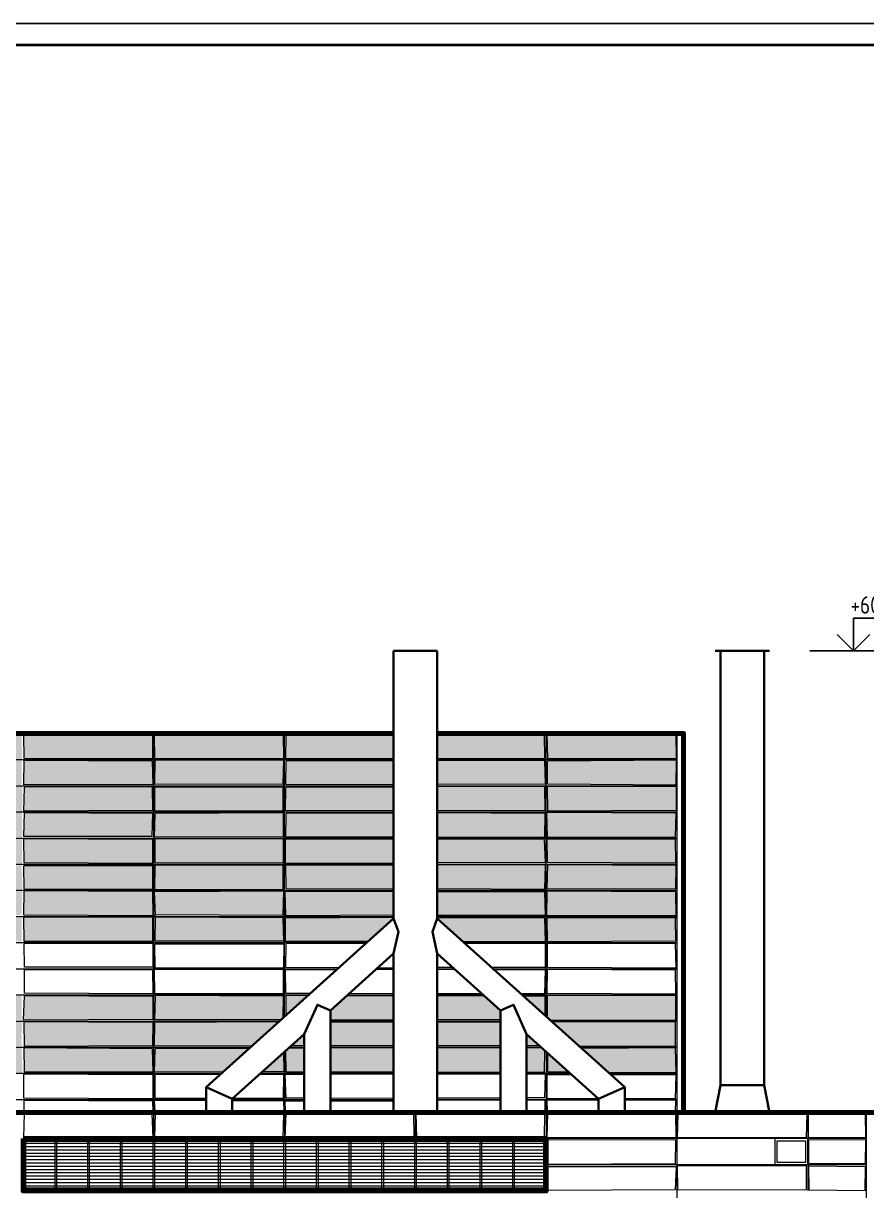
# Model space of a CAD drawing. Extents: x -50000 to 1632000, y -47600 to 308800.
# Drawn here: x 1345813 to 1384500, y 255213 to 308800 of the extents above; entities that cross this region are included whole.
import ezdxf
from ezdxf.enums import TextEntityAlignment as Align

# ---------------------------------------------------------------- set-up
doc = ezdxf.new("R2010")
doc.units = 0
doc.header["$MEASUREMENT"] = 0
doc.layers.get('Defpoints').update_dxf_attribs({"color": 6})
doc.layers.add('1', color=7, linetype='Continuous')
doc.styles.get("Standard").update_dxf_attribs({"font": 'isocpeur.ttf'})

msp = doc.modelspace()

# ---------------------------------------------------------------- hatches: boundary and pattern name
at = {"layer": '1', "linetype": 'Continuous'}
h = msp.add_hatch(color=251, dxfattribs=at)
h.dxf.hatch_style = 1
h.paths.add_polyline_path([(1321770.4, 276146.8), (1315871.1, 276166.7), (1315859.3, 275056.8), (1321754.4, 275067.1)])
h.paths.add_polyline_path([(1327747.7, 276170.1), (1321854.4, 276157.4), (1321855.2, 275052), (1327741.8, 275073)])
h.paths.add_polyline_path([(1333743.7, 276149.2), (1327870.9, 276135.7), (1327860.8, 275065.8), (1333729.4, 275047.7)])
h.paths.add_polyline_path([(1339774.4, 276139.6), (1333826.1, 276126), (1333852.1, 275070.2), (1339764, 275048.4)])
h.paths.add_polyline_path([(1345729.4, 276132.4), (1339867.6, 276142.6), (1339836.7, 275045.1), (1345756.6, 275031.3)])
h.paths.add_polyline_path([(1351747.2, 276169.2), (1345841.6, 276131.3), (1345843.7, 275057.2), (1351754, 275043.2)])
h.paths.add_polyline_path([(1357750.6, 276164.9), (1351826.4, 276126.8), (1351844, 275042.7), (1357763, 275053.9)])
h.paths.add_polyline_path([(1362800, 276157), (1357870.6, 276169.3), (1357860.6, 275034.1), (1362800, 275042.1)])
h.paths.add_polyline_path([(1369727.2, 276147.8), (1364800, 276145.6), (1364800, 275042.2), (1369741.2, 275047.3)])
h.paths.add_polyline_path([(1375767, 276130.7), (1369850.3, 276153.1), (1369874.1, 275032.1), (1375773.6, 275054.1)])
h.paths.add_polyline_path([(1321764.2, 274950), (1315851.9, 274960), (1315857.5, 273839.7), (1321740.6, 273831.7)])
h.paths.add_polyline_path([(1327729.1, 274934), (1321865.7, 274973.8), (1321837.2, 273853.5), (1327725.3, 273841.8)])
h.paths.add_polyline_path([(1333760.1, 274963.8), (1327836.8, 274967.7), (1327836.1, 273873.6), (1333753.6, 273834.8)])
h.paths.add_polyline_path([(1339759.3, 274951.1), (1333869.7, 274930.3), (1333849.8, 273863.3), (1339760, 273860.9)])
h.paths.add_polyline_path([(1345737.4, 274972.9), (1339860.4, 274958.8), (1339844.9, 273825.2), (1345742.5, 273828.3)])
h.paths.add_polyline_path([(1351734.4, 274934.8), (1345849.3, 274962), (1345831.3, 273847.5), (1351770.3, 273852.2)])
h.paths.add_polyline_path([(1357755.9, 274971.1), (1351857.3, 274961.7), (1351849.9, 273855.4), (1357726.6, 273874.9)])
h.paths.add_polyline_path([(1362800, 274948.4), (1357868.8, 274941.4), (1357861, 273854.9), (1362800, 273849.5)])
h.paths.add_polyline_path([(1369739, 274964.9), (1364800, 274943), (1364800, 273865), (1369769, 273870.2)])
h.paths.add_polyline_path([(1375770.2, 274972.5), (1369863.8, 274931.3), (1369859, 273869.3), (1375763.8, 273834.2)])
h.paths.add_polyline_path([(1321752.8, 273762.6), (1315848.8, 273769.3), (1315855.3, 272666.6), (1321740.2, 272669.2)])
h.paths.add_polyline_path([(1327731.1, 273769.9), (1321841, 273747.9), (1321867.7, 272666.1), (1327729.2, 272626.8)])
h.paths.add_polyline_path([(1333760.4, 273737.6), (1327852.3, 273755.3), (1327854.1, 272635.6), (1333725.6, 272673.2)])
h.paths.add_polyline_path([(1339758.8, 273729), (1333826.7, 273763.3), (1333851.5, 272638), (1339757, 272674.5)])
h.paths.add_polyline_path([(1345774.1, 273755.5), (1339829.7, 273729.8), (1339827.1, 272667.3), (1345753.3, 272633.7)])
h.paths.add_polyline_path([(1351744, 273755.7), (1345867.7, 273742), (1345840, 272626.9), (1351754.8, 272670)])
h.paths.add_polyline_path([(1357725.9, 273726.2), (1351851.9, 273741.2), (1351843.7, 272626.6), (1357736.6, 272634.6)])
h.paths.add_polyline_path([(1362800, 273736.4), (1357851.5, 273725.8), (1357844, 272666.1), (1362800, 272651.7)])
h.paths.add_polyline_path([(1369741.2, 273748.5), (1364800, 273764.8), (1364800, 272649.8), (1369751.7, 272664.5)])
h.paths.add_polyline_path([(1375771.9, 273753.7), (1369855.3, 273765.5), (1369868.4, 272628.5), (1375774.6, 272664.5)])
h.paths.add_polyline_path([(1321745.1, 272532.4), (1315849.9, 272568.3), (1315843.9, 271457.9), (1321744.6, 271429.1)])
h.paths.add_polyline_path([(1327729.4, 272560.8), (1321842.5, 272543.1), (1321857.8, 271444.7), (1327753.8, 271466.6)])
h.paths.add_polyline_path([(1333741.4, 272561.3), (1327865.7, 272536.7), (1327831.8, 271434.6), (1333739.5, 271431)])
h.paths.add_polyline_path([(1339768.8, 272529.3), (1333845.5, 272552.5), (1333825.9, 271441.1), (1339764.4, 271469.2)])
h.paths.add_polyline_path([(1345750, 272571.2), (1339852.4, 272535.7), (1339870.5, 271436.2), (1345763.4, 271452.8)])
h.paths.add_polyline_path([(1351749.1, 272525.1), (1345858.6, 272564.1), (1345837.5, 271463.7), (1351728.7, 271468.1)])
h.paths.add_polyline_path([(1357746.8, 272555.9), (1351860.1, 272526.6), (1351835.9, 271447.8), (1357749.4, 271452.8)])
h.paths.add_polyline_path([(1362800, 272543.3), (1357864.2, 272526.6), (1357850.6, 271445.7), (1362800, 271438.3)])
h.paths.add_polyline_path([(1369753.2, 272532.8), (1364800, 272561.7), (1364800, 271429.5), (1369737.5, 271442.9)])
h.paths.add_polyline_path([(1375759.6, 272542.7), (1369828, 272571.3), (1369858, 271431.9), (1375735.5, 271433.1)])
h.paths.add_polyline_path([(1321726, 271343.6), (1315839.4, 271325.5), (1315858.2, 270273), (1321755.6, 270239.3)])
h.paths.add_polyline_path([(1327728.3, 271358.9), (1321838.6, 271359.8), (1321857.6, 270255.9), (1327746, 270259.9)])
h.paths.add_polyline_path([(1333749.2, 271348.8), (1327849, 271360.8), (1327872.2, 270255.9), (1333752.1, 270266.3)])
h.paths.add_polyline_path([(1339747.6, 271368.4), (1333843.2, 271358.5), (1333872.8, 270254.6), (1339767.6, 270240.8)])
h.paths.add_polyline_path([(1345747, 271361.1), (1339851.2, 271325.9), (1339828.2, 270245.2), (1345750.7, 270242.4)])
h.paths.add_polyline_path([(1351752.7, 271329.7), (1345841.8, 271370), (1345850.5, 270254.8), (1351753.1, 270233.2)])
h.paths.add_polyline_path([(1357741.1, 271353), (1351867, 271365.6), (1351853.9, 270263.4), (1357747.7, 270246.4)])
h.paths.add_polyline_path([(1362800, 271340.7), (1357836.8, 271342.6), (1357836.5, 270235.8), (1362800, 270243.5)])
h.paths.add_polyline_path([(1369728.8, 271331.3), (1364800, 271344.4), (1364800, 270255.2), (1369765.6, 270272.4)])
h.paths.add_polyline_path([(1375730.3, 271353.3), (1369838.4, 271347.8), (1369858.3, 270274), (1375741.4, 270243.2)])
h.paths.add_polyline_path([(1321767, 270131.7), (1315872.9, 270129.1), (1315861.3, 269031.4), (1321746.2, 269072.2)])
h.paths.add_polyline_path([(1327736.4, 270151.8), (1321843.5, 270155.9), (1321872.9, 269028), (1327748.6, 269026)])
h.paths.add_polyline_path([(1333734.4, 270132.8), (1327854.8, 270131.6), (1327870.2, 269036.2), (1333751, 269046.6)])
h.paths.add_polyline_path([(1339735.8, 270167.9), (1333847.3, 270173), (1333851, 269061.2), (1339770.1, 269052.1)])
h.paths.add_polyline_path([(1345731.1, 270146.4), (1339829.9, 270151.8), (1339863.4, 269069.4), (1345773.8, 269049.6)])
h.paths.add_polyline_path([(1351749, 270125.1), (1345840.6, 270130.9), (1345850.8, 269049.1), (1351759.9, 269041.1)])
h.paths.add_polyline_path([(1357734.3, 270148.7), (1351857.3, 270151.2), (1351840.2, 269025.1), (1357737.3, 269042.5)])
h.paths.add_polyline_path([(1362800, 270161.7), (1357851.6, 270159.7), (1357868.3, 269063.9), (1362800, 269051.8)])
h.paths.add_polyline_path([(1369772.5, 270163.4), (1364800, 270152.7), (1364800, 269062.9), (1369740.1, 269044)])
h.paths.add_polyline_path([(1375764.6, 270132.3), (1369873.4, 270169.4), (1369849, 269068.3), (1375749.8, 269046.4)])
h.paths.add_polyline_path([(1321762.4, 268937.9), (1315872.4, 268939.1), (1315826.7, 267853.6), (1321745.2, 267838.9)])
h.paths.add_polyline_path([(1327737.2, 268967.5), (1321839.6, 268965.5), (1321856.1, 267868.8), (1327744.9, 267849.7)])
h.paths.add_polyline_path([(1333726.4, 268971.8), (1327831.4, 268947.6), (1327873, 267838.5), (1333762.3, 267855.5)])
h.paths.add_polyline_path([(1339734.5, 268937.4), (1333857, 268946.9), (1333842.1, 267863.2), (1339728.2, 267861.7)])
h.paths.add_polyline_path([(1345755.4, 268964.5), (1339862, 268928.7), (1339833.7, 267839.7), (1345730.8, 267869.5)])
h.paths.add_polyline_path([(1351756.1, 268946.1), (1345848.8, 268972), (1345836.9, 267860.4), (1351769.1, 267828.5)])
h.paths.add_polyline_path([(1357760.4, 268954.1), (1351829.1, 268938.5), (1351874.9, 267872.1), (1357734.9, 267851.9)])
h.paths.add_polyline_path([(1362800, 268936.6), (1357828.2, 268944.9), (1357859.2, 267833.1), (1362800, 267863.6)])
h.paths.add_polyline_path([(1369731.4, 268927), (1364800, 268936.5), (1364800, 267837.8), (1369767.9, 267851.4)])
h.paths.add_polyline_path([(1375748.5, 268936.7), (1369848.8, 268954.2), (1369831.3, 267833.8), (1375764.1, 267850.9)])
h.paths.add_polyline_path([(1321754.6, 267728.1), (1315839.3, 267760.7), (1315841.9, 266633.8), (1321741.6, 266640.8)])
h.paths.add_polyline_path([(1327759.9, 267764.6), (1321864.2, 267768.2), (1321836.7, 266634.1), (1327743, 266655.5)])
h.paths.add_polyline_path([(1333757.1, 267766.9), (1327865, 267773.4), (1327860.6, 266663.5), (1333771.1, 266663.9)])
h.paths.add_polyline_path([(1339736.1, 267725.7), (1333837.3, 267760.8), (1333838.8, 266668.7), (1339767.7, 266661.1)])
h.paths.add_polyline_path([(1345737.3, 267728.5), (1339868, 267737.2), (1339870.2, 266646.3), (1345737.5, 266659.6)])
h.paths.add_polyline_path([(1351758.5, 267766.4), (1345835.8, 267768.8), (1345857.7, 266646.1), (1351748.8, 266653.8)])
h.paths.add_polyline_path([(1357734.1, 267743.9), (1351873.6, 267774.1), (1351863.6, 266672.3), (1357767.7, 266660.2)])
h.paths.add_polyline_path([(1362800, 267707.2), (1362800, 267756.7), (1357841.3, 267727.5), (1357841.4, 266655.2), (1361634.7, 266658.5)])
h.paths.add_polyline_path([(1369738.8, 267731), (1364800, 267738.1), (1364800, 267707.2), (1365984.9, 266640.8), (1369764.8, 266649.9)])
h.paths.add_polyline_path([(1375729.2, 267727.7), (1369846.4, 267744.3), (1369859.9, 266640.6), (1375750.8, 266671.6)])
h = msp.add_hatch(color=251, dxfattribs=at)
h.dxf.hatch_style = 1
h.paths.add_polyline_path([(1321731.8, 264133.4), (1315860.9, 264156), (1315841.8, 263025.7), (1321746, 263041.8)])
h.paths.add_polyline_path([(1327745.8, 264143.5), (1321850, 264140.7), (1321840.8, 263061.4), (1327742.2, 263063.8)])
h.paths.add_polyline_path([(1333746.2, 264161.7), (1327850, 264138.5), (1327873.4, 263026.3), (1333743.7, 263026.1)])
h.paths.add_polyline_path([(1339738, 264155), (1333850.8, 264145.6), (1333867.5, 263070.1), (1339745.9, 263034.1)])
h.paths.add_polyline_path([(1345730.3, 264150.6), (1339835.3, 264137.8), (1339830.4, 263065.1), (1345739.3, 263049.2)])
h.paths.add_polyline_path([(1351770.3, 264132.8), (1345861.6, 264153), (1345826.5, 263033.8), (1351763.9, 263068.5)])
h.paths.add_polyline_path([(1357746.5, 264144.2), (1351873.2, 264171.3), (1351842.6, 263052.5), (1357625.2, 263049.9), (1357729.9, 263144.1)])
h.paths.add_polyline_path([(1358861.8, 264162.8), (1357870, 264167.5), (1357869, 263269.3)])
h.paths.add_polyline_path([(1362800, 264144.2), (1360646.3, 264154.4), (1359900, 263482.8), (1359900, 263036.5), (1362800, 263041.2)])
h.paths.add_polyline_path([(1367700, 263482.8), (1366960.1, 264148.7), (1364800, 264154.5), (1364800, 263049.5), (1367700, 263062.4)])
h.paths.add_polyline_path([(1369754.2, 264141.2), (1368759.3, 264143.9), (1369750.7, 263251.5)])
h.paths.add_polyline_path([(1375743, 264167.9), (1369864, 264173.5), (1369852.9, 263159.6), (1370001.6, 263025.8), (1375741.9, 263029.2)])
h.paths.add_polyline_path([(1321727.4, 262974.7), (1315842.2, 262953.3), (1315852.7, 261834.7), (1321729.8, 261855.2)])
h.paths.add_polyline_path([(1327761.6, 262952.3), (1321841, 262963.4), (1321832.8, 261847.8), (1327730, 261867)])
h.paths.add_polyline_path([(1333755, 262931.2), (1327870.8, 262952.4), (1327862.5, 261838), (1333744.2, 261849.2)])
h.paths.add_polyline_path([(1339773.7, 262945.6), (1333874, 262925.2), (1333830.1, 261837.6), (1339745.5, 261860.5)])
h.paths.add_polyline_path([(1345751.9, 262962.5), (1339861.4, 262948.9), (1339856, 261852.2), (1345729.6, 261861)])
h.paths.add_polyline_path([(1351766.6, 262933.9), (1345846.5, 262958), (1345859.2, 261827.7), (1351757.5, 261855.2)])
h.paths.add_polyline_path([(1357521.9, 262957), (1351851.2, 262930), (1351834.4, 261863.2), (1356293.8, 261851.6)])
h.paths.add_polyline_path([(1358700, 262402.8), (1358091.7, 261855.3), (1358700, 261855.4)])
h.paths.add_polyline_path([(1362800, 262944.2), (1359900, 262946), (1359900, 261855.6), (1362800, 261856)])
h.paths.add_polyline_path([(1367700, 262946.7), (1364800, 262937.7), (1364800, 261860.9), (1367700, 261864.2)])
h.paths.add_polyline_path([(1368900, 262402.8), (1368900, 261865.6), (1369496.1, 261866.3)])
h.paths.add_polyline_path([(1375732.2, 262964.5), (1370079.3, 262955.8), (1371308.9, 261849.2), (1375727.5, 261835.1)])
h.paths.add_polyline_path([(1321725.9, 261725.5), (1315853.7, 261771.7), (1315852.7, 260666.3), (1321763.2, 260667.4)])
h.paths.add_polyline_path([(1327736.4, 261746.6), (1321865, 261767.4), (1321850.1, 260653.3), (1327775, 260662.4)])
h.paths.add_polyline_path([(1333756.9, 261773.5), (1327874.1, 261771), (1327855.6, 260626.6), (1333765.8, 260663.9)])
h.paths.add_polyline_path([(1339744.7, 261768.3), (1333860.8, 261726), (1333862.5, 260660.5), (1339764.9, 260639.4)])
h.paths.add_polyline_path([(1345732.7, 261772.2), (1339864.6, 261729.9), (1339865.8, 260662.6), (1345771.8, 260644.9)])
h.paths.add_polyline_path([(1351733.4, 261729.5), (1345846.8, 261769.5), (1345860.6, 260654.9), (1351764.4, 260659.4)])
h.paths.add_polyline_path([(1356169.8, 261740), (1351858.2, 261726.3), (1351831.6, 260646.9), (1354971.6, 260661.7)])
h.paths.add_polyline_path([(1357759.3, 261556.2), (1356774.9, 260670.2), (1357770.5, 260674.9)])
h.paths.add_polyline_path([(1358700, 261759.4), (1357984, 261758.4), (1357856.7, 261643.9), (1357866.7, 260652), (1358700, 260652.4)])
h.paths.add_polyline_path([(1362800, 261765.1), (1359900, 261761.1), (1359900, 260652.9), (1362800, 260654.2)])
h.paths.add_polyline_path([(1367700, 261764.8), (1364800, 261756.7), (1364800, 260633.4), (1367700, 260631.6)])
h.paths.add_polyline_path([(1369743.2, 261643.9), (1369603.1, 261770), (1368900, 261768.1), (1368900, 260630.8), (1369725.1, 260630.3)])
h.paths.add_polyline_path([(1369873.3, 261526.8), (1369867.5, 260649.9), (1370852, 260646)])
h.paths.add_polyline_path([(1375733.8, 261766.7), (1371425.2, 261744.5), (1372653.8, 260638.8), (1375766.2, 260626.3)])

# ---------------------------------------------------------------- linework, layer by layer
for p, q in [((1383900, 281500), (1386900, 281500)), ((1383900, 281500), (1383900, 280000)), ((1383150, 280750), (1383900, 280000)), ((1383900, 280000), (1384650, 280750)), ((1381900, 280000), (1384900, 280000))]:
    msp.add_line(p, q, dxfattribs=at)
at = {"layer": '1', "linetype": 'Continuous', "lineweight": 35}
for p, q in [((1364800, 280000), (1362800, 280000)), ((1362800, 280000), (1362800, 267707.2)), ((1364800, 280000), (1364800, 267707.2)), ((1380050, 280000), (1377550, 280000)), ((1377800, 279999.9), (1377800, 260050)), ((1379800, 279999.9), (1379800, 260050)), ((1354200, 259967.2), (1362800, 267707.2)), ((1364799.3, 267707.8), (1373400, 259967.2)), ((1359900, 263482.8), (1362800, 266092.8)), ((1362800, 266092.8), (1362800, 258800)), ((1364799.3, 266093.4), (1367700.7, 263482.2)), ((1364800, 266092.8), (1364800, 258800)), ((1359900, 258800), (1359900, 263483.7)), ((1367700, 258800), (1367700, 263482.8)), ((1355400, 259432.8), (1358700.7, 262403.4)), ((1358700, 258800), (1358700, 262403.7)), ((1368899.3, 262403.4), (1372200, 259432.8)), ((1368900, 258800), (1368900, 262402.8)), ((1354200, 258800), (1354200, 259967.2)), ((1373400, 259967.2), (1373400, 258800)), ((1377800, 260050), (1377550.1, 258800.1)), ((1379800, 260050), (1380049.9, 258800.1)), ((1355400, 258800), (1355400, 259432.8)), ((1372200, 258800), (1372200, 259432.8))]:
    msp.add_line(p, q, dxfattribs=at)
at = {"layer": '1', "color": 7, "linetype": 'Continuous', "lineweight": 9}
for p, q in [((1351747.2, 276169.2), (1345841.6, 276131.3)), ((1345843.7, 275057.2), (1345841.6, 276131.3)), ((1351754, 275043.2), (1351747.2, 276169.2)), ((1357750.6, 276164.9), (1351826.4, 276126.8)), ((1351844, 275042.7), (1351826.4, 276126.8)), ((1357763, 275053.9), (1357750.6, 276164.9)), ((1357860.6, 275034.1), (1357870.6, 276169.3)), ((1362800, 276157), (1357870.6, 276169.3)), ((1369727.2, 276147.8), (1364800, 276145.6)), ((1369741.2, 275047.3), (1369727.2, 276147.8)), ((1375767, 276130.7), (1369850.3, 276153.1)), ((1369874.1, 275032.1), (1369850.3, 276153.1)), ((1375773.6, 275054.1), (1375767, 276130.7)), ((1345831.3, 273847.5), (1345849.3, 274962)), ((1351754, 275043.2), (1345843.7, 275057.2)), ((1351734.4, 274934.8), (1345849.3, 274962)), ((1351770.3, 273852.2), (1351734.4, 274934.8)), ((1357763, 275053.9), (1351844, 275042.7)), ((1351849.9, 273855.4), (1351857.3, 274961.7)), ((1357755.9, 274971.1), (1351857.3, 274961.7)), ((1357726.6, 273874.9), (1357755.9, 274971.1)), ((1362800, 275042.1), (1357860.6, 275034.1)), ((1357861, 273854.9), (1357868.8, 274941.4)), ((1362800, 274948.4), (1357868.8, 274941.4)), ((1369741.2, 275047.3), (1364800, 275042.2)), ((1369739, 274964.9), (1364800, 274943)), ((1369769, 273870.2), (1369739, 274964.9)), ((1369859, 273869.3), (1369863.8, 274931.3)), ((1375770.2, 274972.5), (1369863.8, 274931.3)), ((1375773.6, 275054.1), (1369874.1, 275032.1)), ((1375763.8, 273834.2), (1375770.2, 274972.5)), ((1351770.3, 273852.2), (1345831.3, 273847.5)), ((1357726.6, 273874.9), (1351849.9, 273855.4)), ((1357800, 273800), (1357726.6, 273874.9)), ((1362800, 273849.5), (1357861, 273854.9)), ((1369769, 273870.2), (1364800, 273865)), ((1375763.8, 273834.2), (1369859, 273869.3)), ((1345840, 272626.9), (1345867.7, 273742)), ((1351744, 273755.7), (1345867.7, 273742)), ((1351754.8, 272670), (1351744, 273755.7)), ((1351843.7, 272626.6), (1351851.9, 273741.2)), ((1357725.9, 273726.2), (1351851.9, 273741.2)), ((1357800, 273800), (1357725.9, 273726.2)), ((1357736.6, 272634.6), (1357725.9, 273726.2)), ((1357844, 272666.1), (1357851.5, 273725.8)), ((1362800, 273736.4), (1357851.5, 273725.8)), ((1369741.2, 273748.5), (1364800, 273764.8)), ((1369751.7, 272664.5), (1369741.2, 273748.5)), ((1375771.9, 273753.7), (1369855.3, 273765.5)), ((1369868.4, 272628.5), (1369855.3, 273765.5)), ((1375774.6, 272664.5), (1375771.9, 273753.7)), ((1345837.5, 271463.7), (1345858.6, 272564.1)), ((1351754.8, 272670), (1345840, 272626.9)), ((1351749.1, 272525.1), (1345858.6, 272564.1)), ((1351728.7, 271468.1), (1351749.1, 272525.1)), ((1351835.9, 271447.8), (1351860.1, 272526.6)), ((1357736.6, 272634.6), (1351843.7, 272626.6)), ((1357746.8, 272555.9), (1351860.1, 272526.6)), ((1357749.4, 271452.8), (1357746.8, 272555.9)), ((1362800, 272651.7), (1357844, 272666.1)), ((1357850.6, 271445.7), (1357864.2, 272526.6)), ((1362800, 272543.3), (1357864.2, 272526.6)), ((1369751.7, 272664.5), (1364800, 272649.8)), ((1369753.2, 272532.8), (1364800, 272561.7)), ((1369737.5, 271442.9), (1369753.2, 272532.8)), ((1375759.6, 272542.7), (1369828, 272571.3)), ((1369858, 271431.9), (1369828, 272571.3)), ((1375774.6, 272664.5), (1369868.4, 272628.5)), ((1375735.5, 271433.1), (1375759.6, 272542.7)), ((1351728.7, 271468.1), (1345837.5, 271463.7)), ((1351752.7, 271329.7), (1345841.8, 271370)), ((1345850.5, 270254.8), (1345841.8, 271370)), ((1351753.1, 270233.2), (1351752.7, 271329.7)), ((1357749.4, 271452.8), (1351835.9, 271447.8)), ((1351853.9, 270263.4), (1351867, 271365.6)), ((1357741.1, 271353), (1351867, 271365.6)), ((1357747.7, 270246.4), (1357741.1, 271353)), ((1357836.5, 270235.8), (1357836.8, 271342.6)), ((1362800, 271340.7), (1357836.8, 271342.6)), ((1362800, 271438.3), (1357850.6, 271445.7)), ((1369737.5, 271442.9), (1364800, 271429.5)), ((1369728.8, 271331.3), (1364800, 271344.4)), ((1369765.6, 270272.4), (1369728.8, 271331.3)), ((1375730.3, 271353.3), (1369838.4, 271347.8)), ((1369858.3, 270274), (1369838.4, 271347.8)), ((1375735.5, 271433.1), (1369858, 271431.9)), ((1375741.4, 270243.2), (1375730.3, 271353.3)), ((1351749, 270125.1), (1345840.6, 270130.9)), ((1345850.8, 269049.1), (1345840.6, 270130.9)), ((1351753.1, 270233.2), (1345850.5, 270254.8)), ((1351759.9, 269041.1), (1351749, 270125.1)), ((1351840.2, 269025.1), (1351857.3, 270151.2)), ((1357747.7, 270246.4), (1351853.9, 270263.4)), ((1357734.3, 270148.7), (1351857.3, 270151.2)), ((1357737.3, 269042.5), (1357734.3, 270148.7)), ((1362800, 270243.5), (1357836.5, 270235.8)), ((1362800, 270161.7), (1357851.6, 270159.7)), ((1357868.3, 269063.9), (1357851.6, 270159.7)), ((1369765.6, 270272.4), (1364800, 270255.2)), ((1369772.5, 270163.4), (1364800, 270152.7)), ((1369740.1, 269044), (1369772.5, 270163.4)), ((1369849, 269068.3), (1369873.4, 270169.4)), ((1375741.4, 270243.2), (1369858.3, 270274)), ((1375764.6, 270132.3), (1369873.4, 270169.4)), ((1375749.8, 269046.4), (1375764.6, 270132.3)), ((1351759.9, 269041.1), (1345850.8, 269049.1)), ((1357737.3, 269042.5), (1351840.2, 269025.1)), ((1362800, 269051.8), (1357868.3, 269063.9)), ((1369740.1, 269044), (1364800, 269062.9)), ((1375749.8, 269046.4), (1369849, 269068.3)), ((1345836.9, 267860.4), (1345848.8, 268972)), ((1351756.1, 268946.1), (1345848.8, 268972)), ((1351769.1, 267828.5), (1351756.1, 268946.1)), ((1357760.4, 268954.1), (1351829.1, 268938.5)), ((1351874.9, 267872.1), (1351829.1, 268938.5)), ((1357734.9, 267851.9), (1357760.4, 268954.1)), ((1362800, 268936.6), (1357828.2, 268944.9)), ((1357859.2, 267833.1), (1357828.2, 268944.9)), ((1369731.4, 268927), (1364800, 268936.5)), ((1369800, 269000), (1369731.4, 268927)), ((1369767.9, 267851.4), (1369731.4, 268927)), ((1369831.3, 267833.8), (1369848.8, 268954.2)), ((1375748.5, 268936.7), (1369848.8, 268954.2)), ((1375764.1, 267850.9), (1375748.5, 268936.7)), ((1351758.5, 267766.4), (1345835.8, 267768.8)), ((1345857.7, 266646.1), (1345835.8, 267768.8)), ((1351769.1, 267828.5), (1345836.9, 267860.4)), ((1351748.8, 266653.8), (1351758.5, 267766.4)), ((1351800, 267800), (1351874.9, 267872.1)), ((1351863.6, 266672.3), (1351873.6, 267774.1)), ((1357734.1, 267743.9), (1351873.6, 267774.1)), ((1357734.9, 267851.9), (1351874.9, 267872.1)), ((1357767.7, 266660.2), (1357734.1, 267743.9)), ((1362800, 267756.7), (1357841.3, 267727.5)), ((1357841.4, 266655.2), (1357841.3, 267727.5)), ((1362800, 267863.6), (1357859.2, 267833.1)), ((1369767.9, 267851.4), (1364800, 267837.8)), ((1369738.8, 267731), (1364800, 267738.1)), ((1369764.8, 266649.9), (1369738.8, 267731)), ((1375764.1, 267850.9), (1369831.3, 267833.8)), ((1375729.2, 267727.7), (1369846.4, 267744.3)), ((1369859.9, 266640.6), (1369846.4, 267744.3)), ((1375800, 267800), (1375729.2, 267727.7)), ((1375750.8, 266671.6), (1375729.2, 267727.7)), ((1351748.8, 266653.8), (1345857.7, 266646.1)), ((1357767.7, 266660.2), (1351863.6, 266672.3)), ((1361634.7, 266658.5), (1357841.4, 266655.2)), ((1369764.8, 266649.9), (1365984.9, 266640.8)), ((1375750.8, 266671.6), (1369859.9, 266640.6)), ((1345826.5, 263033.8), (1345861.6, 264153)), ((1351770.3, 264132.8), (1345861.6, 264153)), ((1351763.9, 263068.5), (1351770.3, 264132.8)), ((1351842.6, 263052.5), (1351873.2, 264171.3)), ((1357746.5, 264144.2), (1351873.2, 264171.3)), ((1357729.9, 263144.1), (1357746.5, 264144.2)), ((1357869, 263269.3), (1357870, 264167.5)), ((1358861.8, 264162.8), (1357870, 264167.5)), ((1362800, 264144.2), (1360646.3, 264154.4)), ((1366960.1, 264148.7), (1364800, 264154.5)), ((1369754.2, 264141.2), (1368759.3, 264143.9)), ((1369750.7, 263251.5), (1369754.2, 264141.2)), ((1369852.9, 263159.6), (1369864, 264173.5)), ((1375743, 264167.9), (1369864, 264173.5)), ((1375741.9, 263029.2), (1375743, 264167.9)), ((1351763.9, 263068.5), (1345826.5, 263033.8)), ((1351766.6, 262933.9), (1345846.5, 262958)), ((1345859.2, 261827.7), (1345846.5, 262958)), ((1351757.5, 261855.2), (1351766.6, 262933.9)), ((1351834.4, 261863.2), (1351851.2, 262930)), ((1357625.2, 263049.9), (1351842.6, 263052.5)), ((1357521.9, 262957), (1351851.2, 262930)), ((1362800, 263041.2), (1359900, 263036.5)), ((1362800, 262944.2), (1359900, 262946)), ((1367700, 263062.4), (1364800, 263049.5)), ((1367700, 262946.7), (1364800, 262937.7)), ((1375741.9, 263029.2), (1370001.6, 263025.8)), ((1375732.2, 262964.5), (1370079.3, 262955.8)), ((1375727.5, 261835.1), (1375732.2, 262964.5)), ((1351733.4, 261729.5), (1345846.8, 261769.5)), ((1345860.6, 260654.9), (1345846.8, 261769.5)), ((1351757.5, 261855.2), (1345859.2, 261827.7)), ((1351764.4, 260659.4), (1351733.4, 261729.5)), ((1351831.6, 260646.9), (1351858.2, 261726.3)), ((1356293.8, 261851.6), (1351834.4, 261863.2)), ((1356169.8, 261740), (1351858.2, 261726.3)), ((1357770.5, 260674.9), (1357759.3, 261556.2)), ((1357866.7, 260652), (1357856.7, 261643.9)), ((1358700, 261759.4), (1357984, 261758.4)), ((1358700, 261855.4), (1358091.7, 261855.3)), ((1362800, 261856), (1359900, 261855.6)), ((1362800, 261765.1), (1359900, 261761.1)), ((1367700, 261864.2), (1364800, 261860.9)), ((1367700, 261764.8), (1364800, 261756.7)), ((1369496.1, 261866.3), (1368900, 261865.6)), ((1369603.1, 261770), (1368900, 261768.1)), ((1369725.1, 260630.3), (1369743.2, 261643.9)), ((1369867.5, 260649.9), (1369873.3, 261526.8)), ((1375727.5, 261835.1), (1371308.9, 261849.2)), ((1375733.8, 261766.7), (1371425.2, 261744.5)), ((1375766.2, 260626.3), (1375733.8, 261766.7)), ((1351764.4, 260659.4), (1345860.6, 260654.9)), ((1354971.6, 260661.7), (1351831.6, 260646.9)), ((1357770.5, 260674.9), (1356774.9, 260670.2)), ((1358700, 260652.4), (1357866.7, 260652)), ((1362800, 260654.2), (1359900, 260652.9)), ((1367700, 260631.6), (1364800, 260633.4)), ((1369725.1, 260630.3), (1368900, 260630.8)), ((1370852, 260646), (1369867.5, 260649.9)), ((1375766.2, 260626.3), (1372653.8, 260638.8))]:
    msp.add_line(p, q, dxfattribs=at)
at = {"layer": '1', "color": 8, "linetype": 'Continuous', "lineweight": 13}
for p, q in [((1351800, 257600), (1351800, 276200)), ((1357800, 263207.2), (1357800, 276200)), ((1369800, 263207.2), (1369800, 276200)), ((1375800, 276200), (1375800, 221000)), ((1315800, 275000), (1362800, 275000)), ((1364800, 275000), (1375800, 275000)), ((1315800, 273800), (1362800, 273800)), ((1364800, 273800), (1375800, 273800)), ((1315800, 272600), (1362800, 272600)), ((1364800, 272600), (1375800, 272600)), ((1315800, 271400), (1362800, 271400)), ((1364800, 271400), (1375800, 271400)), ((1315800, 270200), (1362800, 270200)), ((1364800, 270200), (1375800, 270200)), ((1315800, 269000), (1362800, 269000)), ((1364800, 269000), (1375800, 269000)), ((1315800, 267800), (1362800, 267800)), ((1364800, 267800), (1375800, 267800)), ((1315800, 266600), (1361569.8, 266600)), ((1366030.2, 266600), (1375800, 266600)), ((1315800, 265400), (1360236.4, 265400)), ((1362030.2, 265400), (1362800, 265400)), ((1364800, 265400), (1365569.8, 265400)), ((1367363.6, 265400), (1375800, 265400)), ((1315800, 264200), (1358903.1, 264200)), ((1360696.9, 264200), (1362800, 264200)), ((1364800, 264200), (1366903.1, 264200)), ((1368696.9, 264200), (1375800, 264200)), ((1315800, 263000), (1357569.8, 263000)), ((1359900, 263000), (1362800, 263000)), ((1364800, 263000), (1367700, 263000)), ((1370030.2, 263000), (1375800, 263000)), ((1315800, 261800), (1356236.4, 261800)), ((1357800, 261592.8), (1357800, 257600)), ((1358030.2, 261800), (1358700, 261800)), ((1359900, 261800), (1362800, 261800)), ((1364800, 261800), (1367700, 261800)), ((1368900, 261800), (1369569.8, 261800)), ((1369800, 261592.8), (1369800, 257600)), ((1371363.6, 261800), (1375800, 261800)), ((1315800, 260600), (1354903.1, 260600)), ((1356696.9, 260600), (1358700, 260600)), ((1359900, 260600), (1362800, 260600)), ((1364800, 260600), (1367700, 260600)), ((1368900, 260600), (1370903.1, 260600)), ((1372696.9, 260600), (1375800, 260600)), ((1315800, 259400), (1354200, 259400)), ((1355400, 259400), (1358700, 259400)), ((1359900, 259400), (1362800, 259400)), ((1364800, 259400), (1367700, 259400)), ((1368900, 259400), (1372200, 259400)), ((1373400, 259400), (1375800, 259400)), ((1363800, 257600), (1363800, 258800)), ((1381800, 258800), (1381800, 257600)), ((1384500, 258800), (1384800, 258800)), ((1384500, 222200), (1384500, 258800)), ((1380300, 257600), (1369800, 257600)), ((1384500, 257600), (1381800, 257600)), ((1380300, 256400), (1369800, 256400)), ((1384500, 256400), (1381800, 256400)), ((1381800, 256400), (1381800, 255200))]:
    msp.add_line(p, q, dxfattribs=at)
at = {"layer": '1', "color": 8, "linetype": 'Continuous', "lineweight": 9}
for p, q in [((1351760.7, 266554.7), (1345849.3, 266547.9)), ((1345860, 265472.6), (1345849.3, 266547.9)), ((1351764.4, 265471.6), (1351760.7, 266554.7)), ((1357773.9, 266527), (1351838.8, 266532.2)), ((1351860.4, 265433.8), (1351838.8, 266532.2)), ((1357761.3, 265442.4), (1357773.9, 266527)), ((1357855.1, 265450.4), (1357864.8, 266546.2)), ((1361526.6, 266561.2), (1357864.8, 266546.2)), ((1369762.8, 266550), (1366079.3, 266555.8)), ((1369767.7, 265459.3), (1369762.8, 266550)), ((1369856.1, 265458), (1369865.9, 266557.9)), ((1375733.3, 266566.3), (1369865.9, 266557.9)), ((1375761.1, 265431.9), (1375733.3, 266566.3)), ((1351764.4, 265471.6), (1345860, 265472.6)), ((1345860.9, 264274.8), (1345866.1, 265348.8)), ((1351752.9, 265345.3), (1345866.1, 265348.8)), ((1351767, 264245.5), (1351752.9, 265345.3)), ((1357754.1, 265365.2), (1351828.4, 265358.5)), ((1351838.1, 264254.1), (1351828.4, 265358.5)), ((1357761.3, 265442.4), (1351860.4, 265433.8)), ((1357747.7, 264253.9), (1357754.1, 265365.2)), ((1360176.7, 265346.3), (1357834.4, 265329.4)), ((1357855.6, 264262.6), (1357834.4, 265329.4)), ((1360281.1, 265440.2), (1357855.1, 265450.4)), ((1362800, 265365.1), (1361985, 265359.3)), ((1362800, 265429.5), (1362066.5, 265432.6)), ((1365500, 265462.8), (1364800, 265463.3)), ((1365618.1, 265356.5), (1364800, 265360.5)), ((1369767.7, 265459.3), (1367295.4, 265461.3)), ((1369774.8, 265336.1), (1367421.7, 265347.7)), ((1369742.2, 264248.4), (1369774.8, 265336.1)), ((1369845.2, 264269.1), (1369854.5, 265362.1)), ((1375734.8, 265341.2), (1369854.5, 265362.1)), ((1375761.1, 265431.9), (1369856.1, 265458)), ((1375752.7, 264228), (1375734.8, 265341.2)), ((1351767, 264245.5), (1345860.9, 264274.8)), ((1357747.7, 264253.9), (1351838.1, 264254.1)), ((1358970.6, 264260.8), (1357855.6, 264262.6)), ((1362800, 264254.5), (1360761.2, 264257.9)), ((1366846.6, 264250.9), (1364800, 264252.6)), ((1369742.2, 264248.4), (1368642.1, 264249.3)), ((1375752.7, 264228), (1369845.2, 264269.1)), ((1351766.6, 260537.8), (1345835.1, 260562.6)), ((1345835.6, 259463.6), (1345835.1, 260562.6)), ((1351763.9, 259433.2), (1351766.6, 260537.8)), ((1354838.8, 260542.2), (1351861.2, 260549.1)), ((1351863.5, 259448.6), (1351861.2, 260549.1)), ((1357768.5, 260535.4), (1356628.1, 260538)), ((1357753.4, 259443), (1357768.5, 260535.4)), ((1358700, 260540.7), (1357831.2, 260535.6)), ((1357866.4, 259464.4), (1357831.2, 260535.6)), ((1362800, 260565.2), (1359900, 260547.9)), ((1367700, 260553.2), (1364800, 260545.6)), ((1369767.4, 260558.5), (1368900, 260556.3)), ((1369741, 259468.8), (1369767.4, 260558.5)), ((1369839.9, 259429.7), (1369850.9, 260526)), ((1370982.8, 260528.3), (1369850.9, 260526)), ((1375765.3, 260537.8), (1372772.6, 260531.8)), ((1375729.2, 259426.6), (1375765.3, 260537.8)), ((1351763.9, 259433.2), (1345835.6, 259463.6)), ((1354200, 259446.4), (1351863.5, 259448.6)), ((1357753.4, 259443), (1355413.8, 259445.2)), ((1358700, 259460.5), (1357866.4, 259464.4)), ((1362800, 259441.4), (1359900, 259454.9)), ((1367700, 259465.1), (1364800, 259459.8)), ((1367700, 259372.2), (1364800, 259370.8)), ((1369741, 259468.8), (1368900, 259467.3)), ((1369757, 259373.2), (1368900, 259372.8)), ((1369751.9, 258868.7), (1369757, 259373.2)), ((1372200, 259428.5), (1369839.9, 259429.7)), ((1372200, 259363), (1369842.1, 259362.4)), ((1369855.2, 258852.6), (1369842.1, 259362.4)), ((1375729.2, 259426.6), (1373400, 259427.8)), ((1375744.7, 259363.8), (1373400, 259363.3)), ((1375725.4, 258829.4), (1375744.7, 259363.8)), ((1351760.4, 259328.8), (1345845.5, 259345.3)), ((1345848.7, 258872.1), (1345845.5, 259345.3)), ((1351770.9, 258828.6), (1345848.7, 258872.1)), ((1351770.9, 258828.6), (1351760.4, 259328.8)), ((1354200, 259345.1), (1351833.1, 259350.7)), ((1351857.8, 258850.5), (1351833.1, 259350.7)), ((1354200, 258850.1), (1351857.8, 258850.5)), ((1357765, 259336.8), (1355400, 259342.3)), ((1357772.7, 258849.6), (1355400, 258849.9)), ((1357772.7, 258849.6), (1357765, 259336.8)), ((1357830.2, 259329.2), (1358700, 259329.8)), ((1357845.2, 258842.7), (1357830.2, 259329.2)), ((1358700, 258844.4), (1357845.2, 258842.7)), ((1359900, 259330.5), (1362800, 259332.2)), ((1362800, 258852.7), (1359900, 258846.8)), ((1367700, 258863.4), (1364800, 258855.9)), ((1369751.9, 258868.7), (1368900, 258866.5)), ((1372200, 258843.3), (1369855.2, 258852.6)), ((1375725.4, 258829.4), (1373400, 258838.6)), ((1345830.1, 257653.5), (1345859, 258751)), ((1345859, 258751), (1351725.5, 258755.8)), ((1351771.4, 257642), (1351725.5, 258755.8)), ((1351850.3, 257631.4), (1351872.7, 258766.9)), ((1351872.7, 258766.9), (1357765.5, 258736.5)), ((1357725.6, 257638.4), (1357765.5, 258736.5)), ((1357825.2, 257626.2), (1357867.9, 258761.3)), ((1357867.9, 258761.3), (1363725.3, 258774.1)), ((1363745.3, 257674.5), (1363725.3, 258774.1)), ((1363828, 258763.1), (1369732.4, 258761.2)), ((1363871.3, 257630.8), (1363828, 258763.1)), ((1369727.6, 257652.7), (1369732.4, 258761.2)), ((1369836.7, 257660.8), (1369874, 258760.7)), ((1369874, 258760.7), (1375751.3, 258748.4)), ((1375766.4, 257668.6), (1375751.3, 258748.4)), ((1375826.7, 257647.5), (1375858.8, 258739.8)), ((1375858.8, 258739.8), (1381771.3, 258743.9)), ((1381735.6, 257655.5), (1381771.3, 258743.9)), ((1381838.3, 257674.1), (1381839.6, 258758.2)), ((1381839.6, 258758.2), (1384443.9, 258725.7)), ((1384461.9, 257656), (1384443.9, 258725.7)), ((1345830.1, 257653.5), (1351771.4, 257642)), ((1351850.3, 257631.4), (1357725.6, 257638.4)), ((1357825.2, 257626.2), (1363745.3, 257674.5)), ((1363871.3, 257630.8), (1369727.6, 257652.7)), ((1369836.7, 257660.8), (1375766.4, 257668.6)), ((1369837.9, 256429.1), (1369854.3, 257565.7)), ((1369854.3, 257565.7), (1375739.7, 257552.2)), ((1375728.1, 256463), (1375739.7, 257552.2)), ((1375826.7, 257647.5), (1381735.6, 257655.5)), ((1381838.3, 257674.1), (1384461.9, 257656)), ((1381844.6, 256471.4), (1381854.9, 257564.7)), ((1381854.9, 257564.7), (1384455.6, 257541.4)), ((1384445.4, 256462.8), (1384455.6, 257541.4)), ((1369837.9, 256429.1), (1375728.1, 256463)), ((1369847.7, 255230.8), (1369861.8, 256325.1)), ((1369861.8, 256325.1), (1375769.6, 256326.7)), ((1375737.4, 255258.8), (1375769.6, 256326.7)), ((1375827.2, 256354.1), (1381734.8, 256369.9)), ((1375844.8, 255245.2), (1375827.2, 256354.1)), ((1381737.8, 255263.9), (1381734.8, 256369.9)), ((1381844.6, 256471.4), (1384445.4, 256462.8)), ((1381847.8, 256351.2), (1384454.3, 256329.1)), ((1381856, 255258.5), (1381847.8, 256351.2)), ((1384425.9, 255226.7), (1384454.3, 256329.1)), ((1369847.7, 255230.8), (1375737.4, 255258.8)), ((1375844.8, 255245.2), (1381737.8, 255263.9)), ((1381856, 255258.5), (1384425.9, 255226.7))]:
    msp.add_line(p, q, dxfattribs=at)
at = {"layer": '1', "lineweight": 35}
for p, q in [((1354200, 259967.2), (1355400, 259432.8)), ((1372200, 259432.8), (1373400, 259967.2)), ((1377800, 260050), (1379800, 260050))]:
    msp.add_line(p, q, dxfattribs=at)
at = {"layer": '1', "linetype": 'Continuous', "lineweight": 20}
for p, q in [((1345920, 255320), (1345920, 257480)), ((1345920, 257480), (1369680, 257480)), ((1347250, 257480), (1347250, 255320)), ((1347350, 255320), (1347350, 257480)), ((1348750, 257480), (1348750, 255320)), ((1348850, 255320), (1348850, 257480)), ((1350250, 257480), (1350250, 255320)), ((1350350, 255320), (1350350, 257480)), ((1351750, 257480), (1351750, 255320)), ((1351850, 255320), (1351850, 257480)), ((1353250, 257480), (1353250, 255320)), ((1353350, 255320), (1353350, 257480)), ((1354750, 257480), (1354750, 255320)), ((1354850, 255320), (1354850, 257480)), ((1356250, 257480), (1356250, 255320)), ((1356350, 255320), (1356350, 257480)), ((1357750, 257480), (1357750, 255320)), ((1357850, 255320), (1357850, 257480)), ((1359250, 257480), (1359250, 255320)), ((1359350, 255320), (1359350, 257480)), ((1360750, 257480), (1360750, 255320)), ((1360850, 255320), (1360850, 257480)), ((1362250, 257480), (1362250, 255320)), ((1362350, 255320), (1362350, 257480)), ((1363750, 257480), (1363750, 255320)), ((1363850, 255320), (1363850, 257480)), ((1365250, 257480), (1365250, 255320)), ((1365350, 255320), (1365350, 257480)), ((1366750, 257480), (1366750, 255320)), ((1366850, 255320), (1366850, 257480)), ((1368250, 257480), (1368250, 255320)), ((1368350, 255320), (1368350, 257480)), ((1369680, 257480), (1369680, 255320)), ((1380300, 256400), (1380300, 257600)), ((1381800, 257600), (1380300, 257600)), ((1380400, 256500), (1380400, 257500)), ((1380400, 257500), (1381700, 257500)), ((1381700, 257500), (1381700, 256500)), ((1381800, 256400), (1381800, 257600)), ((1381800, 256400), (1380300, 256400)), ((1381700, 256500), (1380400, 256500)), ((1369680, 255320), (1345920, 255320))]:
    msp.add_line(p, q, dxfattribs=at)
at = {"layer": '1', "color": 8, "linetype": 'Continuous', "lineweight": 20}
for p, q in [((1369680, 257375), (1345920, 257375)), ((1369680, 257225), (1345920, 257225)), ((1369680, 257075), (1345920, 257075)), ((1369680, 256925), (1345920, 256925)), ((1369680, 256775), (1345920, 256775)), ((1369680, 256625), (1345920, 256625)), ((1369680, 256475), (1345920, 256475)), ((1369680, 256325), (1345920, 256325)), ((1369680, 256175), (1345920, 256175)), ((1369680, 256025), (1345920, 256025)), ((1369680, 255875), (1345920, 255875)), ((1369680, 255725), (1345920, 255725)), ((1369680, 255575), (1345920, 255575)), ((1369680, 255425), (1345920, 255425))]:
    msp.add_line(p, q, dxfattribs=at)
at = {"layer": '1', "linetype": 'Continuous', "lineweight": 40, "flags": 128}
msp.add_lwpolyline([(1299600, 191000), (1462800, 191000), (1462800, 307800), (1299600, 307800)], close=True, dxfattribs=at)
at = {"layer": '1', "lineweight": 70}
for points in [[(1315500, 221000), (1315500, 276200), (1362800, 276200)], [(1364800, 276200), (1376100, 276200), (1376100, 258800)], [(1336500, 221000), (1336500, 258800), (1399049.9, 258800)]]:
    msp.add_lwpolyline(points, dxfattribs=at)
at = {"layer": '1', "lineweight": 35}
for points in [[(1362800, 267707.2), (1363021.3, 267099.2), (1362800.7, 266093.4)], [(1364800, 267707.2), (1364578.7, 267099.2), (1364800, 266093.7)], [(1358700.7, 262403.4), (1359300, 263750), (1359900, 263482.8)], [(1367700, 263482.8), (1368300, 263750), (1368900, 262403.7)]]:
    msp.add_lwpolyline(points, dxfattribs=at)
at = {"layer": '1', "lineweight": 70}
msp.add_lwpolyline([(1345800, 257600), (1369800, 257600), (1369800, 255200), (1345800, 255200)], close=True, dxfattribs=at)
at = {"layer": 'Defpoints', "linetype": 'Continuous'}
msp.add_xline((1315800, 258800), (-1, 0), dxfattribs=at)
at = {"layer": 'Defpoints'}
msp.add_lwpolyline([(1295600, 190000), (1463800, 190000), (1463800, 308800), (1295600, 308800)], close=True, dxfattribs=at)

# ---------------------------------------------------------------- texts
at = {"layer": '1', "width": 0.8}
msp.add_text('+60.000*', height=800, dxfattribs=at).set_placement((1385400, 282100), align=Align.MIDDLE_CENTER)

doc.saveas('drawing.dxf')
